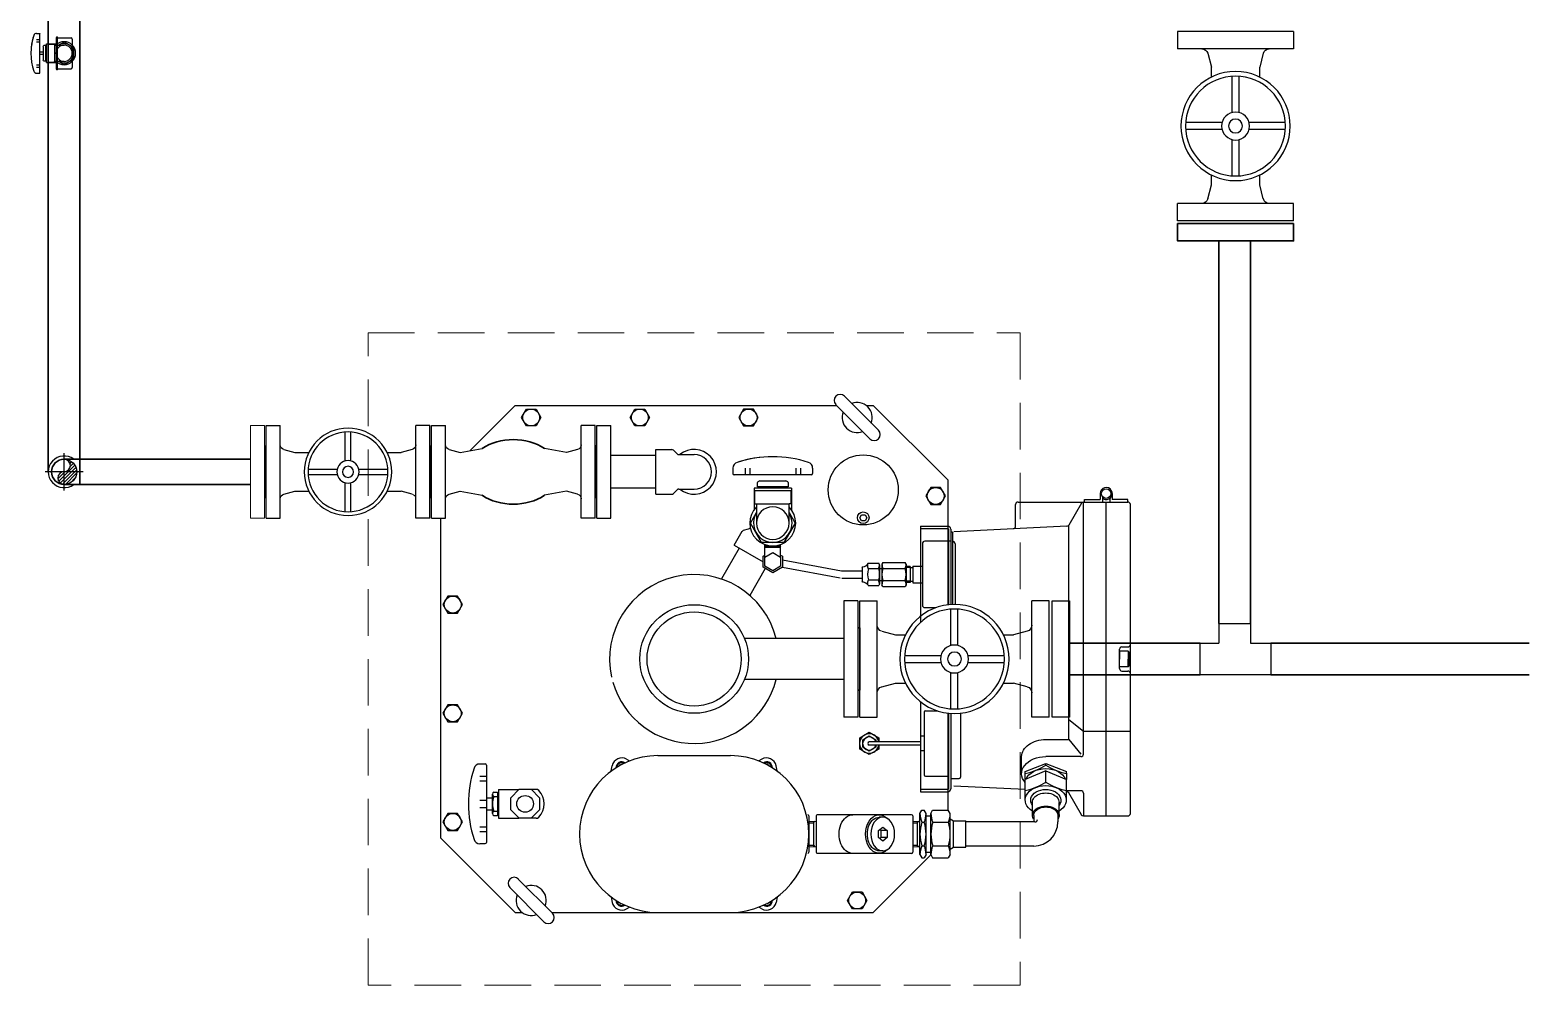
# Model space of a CAD drawing. Extents: x 56812 to 137383, y 2944 to 27175.
# Drawn here: x 67793 to 69402, y 22075 to 23100 of the extents above; entities that cross this region are included whole.
import ezdxf

# ---------------------------------------------------------------- set-up
doc = ezdxf.new("R2010")
doc.units = 0
doc.header["$MEASUREMENT"] = 0
doc.linetypes.add('DASHEDX2', pattern=[1.5, 1, -0.5])
doc.layers.get('0').update_dxf_attribs({"lineweight": 5})
doc.layers.add('EQUIPMENT', color=6, linetype='Continuous')
doc.layers.add('VAN', color=7, linetype='Continuous')
for name, color, linetype, lineweight in [('LIQUID', 5, 'Continuous', 30), ('SUPPORT', 251, 'Continuous', 5), ('VAPORRIZER', 2, 'Continuous', 30)]:
    doc.layers.add(name, color=color, linetype=linetype, lineweight=lineweight)

# ---------------------------------------------------------------- blocks, each defined once
blk = doc.blocks.new('GLOBE 25A')
at = {"layer": 'VAN'}
for p, q in [((404477.1, 338625.8), (404495.8, 338625.8)), ((404477.1, 338501.2), (404477.1, 338625.8)), ((404495.8, 338501.2), (404495.8, 338625.8)), ((404680.4, 338625.8), (404661.7, 338625.8)), ((404661.7, 338501.2), (404661.7, 338625.8)), ((404680.4, 338501.2), (404680.4, 338625.8)), ((404575, 338578), (404575, 338617)), ((404582.5, 338578), (404582.5, 338617)), ((404500.6, 338593.4), (404515.5, 338589.4)), ((404656.8, 338593.4), (404642, 338589.4)), ((404526.2, 338589.4), (404515.5, 338589.4)), ((404642, 338589.4), (404631.3, 338589.4)), ((404564.3, 338567.3), (404525.3, 338567.3)), ((404632.2, 338567.3), (404593.2, 338567.3)), ((404564.3, 338559.8), (404525.3, 338559.8)), ((404575, 338510.1), (404575, 338549.1)), ((404582.5, 338510.1), (404582.5, 338549.1)), ((404632.2, 338559.8), (404593.2, 338559.8)), ((404500.6, 338533.7), (404515.5, 338537.6)), ((404526.2, 338537.6), (404515.5, 338537.6)), ((404642, 338537.6), (404631.3, 338537.6)), ((404656.8, 338533.7), (404642, 338537.6)), ((404477.1, 338501.2), (404495.8, 338501.2)), ((404680.4, 338501.2), (404661.7, 338501.2))]:
    blk.add_line(p, q, dxfattribs=at)
for radius in [58.6, 53.6, 15, 7.48]:
    blk.add_circle((404578.7, 338563.5), radius, dxfattribs=at)
for centre, start, end in [((404502.3, 338599.7), 180, 255.0686), ((404655.2, 338599.7), 284.9314, 0), ((404502.3, 338527.3), 104.9314, 180), ((404655.2, 338527.3), 0, 75.0686)]:
    blk.add_arc(centre, 6.56, start, end, dxfattribs=at)
blk = doc.blocks.new('GLOBE 20A')
for p, q in [((404199.6, 338613.4), (404214.5, 338613.4)), ((404199.6, 338513.7), (404199.6, 338613.4)), ((404214.5, 338513.7), (404214.5, 338613.4)), ((404375, 338613.4), (404360.1, 338613.4)), ((404360.1, 338513.7), (404360.1, 338613.4)), ((404375, 338513.7), (404375, 338613.4)), ((404284.3, 338575.1), (404284.3, 338606.3)), ((404290.3, 338575.1), (404290.3, 338606.3)), ((404218.4, 338587.4), (404230.3, 338584.3)), ((404245.3, 338584.3), (404230.3, 338584.3)), ((404344.3, 338584.3), (404329.3, 338584.3)), ((404356.2, 338587.4), (404344.3, 338584.3)), ((404275.7, 338566.5), (404244.6, 338566.5)), ((404330.1, 338566.5), (404298.9, 338566.5)), ((404275.7, 338560.5), (404244.6, 338560.5)), ((404284.3, 338520.8), (404284.3, 338552)), ((404290.3, 338520.8), (404290.3, 338552)), ((404330.1, 338560.5), (404298.9, 338560.5)), ((404218.4, 338539.7), (404230.3, 338542.8)), ((404245.3, 338542.8), (404230.3, 338542.8)), ((404344.3, 338542.8), (404329.3, 338542.8)), ((404356.2, 338539.7), (404344.3, 338542.8)), ((404199.6, 338513.7), (404214.5, 338513.7)), ((404375, 338513.7), (404360.1, 338513.7))]:
    blk.add_line(p, q)
for radius in [46.9, 42.9, 12, 5.98]:
    blk.add_circle((404287.3, 338563.5), radius)
for centre, start, end in [((404219.8, 338592.5), 180, 255.0686), ((404354.8, 338592.5), 284.9314, 0), ((404354.8, 338534.6), 0, 75.0686)]:
    blk.add_arc(centre, 5.25, start, end)
blk = doc.blocks.new('STRAINER 20A')
for p, q in [((404022.1, 338613.4), (404037.1, 338613.4)), ((404022.1, 338513.7), (404022.1, 338613.4)), ((404037.1, 338513.7), (404037.1, 338613.4)), ((404197.6, 338613.4), (404182.6, 338613.4)), ((404182.6, 338513.7), (404182.6, 338613.4)), ((404197.6, 338513.7), (404197.6, 338613.4)), ((404041, 338587.4), (404052.8, 338584.3)), ((404052.8, 338584.3), (404076.4, 338588.7)), ((404166.9, 338584.3), (404143.4, 338588.7)), ((404178.7, 338587.4), (404166.9, 338584.3)), ((404041, 338539.7), (404052.8, 338542.8)), ((404052.8, 338542.8), (404076.4, 338538.4)), ((404166.9, 338542.8), (404143.4, 338538.4)), ((404178.7, 338539.7), (404166.9, 338542.8)), ((404022.1, 338513.7), (404037.1, 338513.7)), ((404197.6, 338513.7), (404182.6, 338513.7))]:
    blk.add_line(p, q)
for centre, start, end in [((404042.3, 338592.5), 180, 255.0686), ((404177.4, 338592.5), 284.9314, 0), ((404042.3, 338534.6), 104.9314, 180), ((404177.4, 338534.6), 0, 75.0686)]:
    blk.add_arc(centre, 5.25, start, end)
at = {"layer": 'LIQUID', "color": 0}
for start_param, end_param in [(7.093909, 8.614054), (3.952317, 5.472461)]:
    blk.add_ellipse((404109.9, 338563.5), major_axis=(48.6, 0), ratio=0.713608, start_param=start_param, end_param=end_param, dxfattribs=at)
blk = doc.blocks.new('TEE 25A')
at = {"layer": 'VAN'}
for p, q in [((415734.3, 286495.3), (415700.3, 286495.3)), ((415700.3, 286495.3), (415700.3, 286475.3)), ((415734.3, 286419.3), (415734.3, 286495.3)), ((415679.3, 286475.3), (415679.3, 286441.3)), ((415679.3, 286475.3), (415700.3, 286475.3)), ((415679.3, 286441.3), (415700.3, 286441.3)), ((415700.3, 286441.3), (415700.3, 286419.3)), ((415700.3, 286419.3), (415734.3, 286419.3))]:
    blk.add_line(p, q, dxfattribs=at)
blk = doc.blocks.new('STOP TOP VIEW')
at = {"layer": 'EQUIPMENT'}
for p, q in [((431181.5, 327748.4), (431181.5, 327741.3)), ((431181.5, 327741.3), (431182.8, 327741.3)), ((431182.8, 327741.3), (431248.9, 327741.3)), ((431194.4, 327748.4), (431194.4, 327741.3)), ((431199.6, 327748.4), (431199.6, 327741.3)), ((431207.8, 327733), (431207.8, 327728.3)), ((431238.3, 327734.7), (431210.2, 327734.7)), ((431221.8, 327734.7), (431221.8, 327741.3)), ((431226.8, 327734.7), (431226.8, 327741.3)), ((431238.3, 327741.3), (431265.7, 327741.3)), ((431240.7, 327728.3), (431240.7, 327733)), ((431248.9, 327748.4), (431248.9, 327741.3)), ((431254.1, 327748.4), (431254.1, 327741.3)), ((431267, 327741.3), (431265.7, 327741.3)), ((431267, 327748.4), (431267, 327741.3)), ((431204.2, 327727), (431204.2, 327703.7)), ((431204.2, 327727), (431238.3, 327727)), ((431243.7, 327724.4), (431204.8, 327724.4)), ((431204.8, 327724.4), (431204.8, 327710.2)), ((431204.8, 327710.2), (431206.8, 327710.2)), ((431206.8, 327689.4), (431206.8, 327710.2)), ((431241.7, 327710.2), (431206.8, 327710.2)), ((431207.8, 327728.3), (431240.7, 327728.3)), ((431238.3, 327728.3), (431240.7, 327728.3)), ((431238.3, 327727), (431244.3, 327727)), ((431243.7, 327710.2), (431241.7, 327710.2)), ((431241.7, 327710.2), (431241.7, 327689.4)), ((431243.7, 327724.4), (431243.7, 327710.2)), ((431244.3, 327727), (431244.3, 327703.7))]:
    blk.add_line(p, q, dxfattribs=at)
blk.add_lwpolyline([(431206.8, 327700.6), (431200.3, 327689.4), (431212.3, 327668.7), (431236.2, 327668.7), (431248.2, 327689.4), (431241.7, 327700.6)], dxfattribs=at)
for centre, radius, start, end in [((431188, 327748.4), 6.48, 108.2189, 180), ((431224.3, 327638.2), 122.5, 71.7811, 108.2189), ((431210.8, 327731.3), 3.5, 100.6799, 150.5765), ((431224.3, 327638.2), 122.5, 71.7811, 83.4111), ((431237.7, 327731.3), 3.5, 29.4235, 79.3201), ((431260.5, 327748.4), 6.48, 0, 71.7811), ((431224.3, 327689.4), 24.6, 135.2778, 44.7222), ((431224.3, 327689.4), 17.5, 0, 180), ((431224.3, 327689.4), 20.7, 147.5383, 32.4617), ((431224.3, 327689.4), 17.5, 180, 0)]:
    blk.add_arc(centre, radius, start, end, dxfattribs=at)

msp = doc.modelspace()

# ---------------------------------------------------------------- hatches: boundary and pattern name
at = {"layer": 'VAN'}
h = msp.add_hatch(dxfattribs=at)
h.set_pattern_fill('ANSI31', color=0, scale=20, style=0)
h.set_pattern_definition([(45, (-399417.938, -293142.7734), (-1.767766953, 1.767766953), [])])
h.paths.add_polyline_path([(67830, 22639.5, -0.414214), (67843.5, 22626), (67830, 22626, 1)])
h.paths.add_polyline_path([(67830, 22612.5), (67830, 22626), (67843.5, 22626, -0.414214)])
h.paths.add_polyline_path([(67830, 22612.5, -1), (67830, 22626)])

# ---------------------------------------------------------------- linework, layer by layer
for p, q in [((68045, 22675.9), (68030, 22675.9)), ((68030, 22576.2), (68030, 22675.9)), ((68045, 22576.2), (68045, 22675.9)), ((68046, 22653.9), (68045, 22653.9)), ((68046, 22653.9), (68047, 22653.9)), ((68046, 22598.1), (68046, 22653.9)), ((68046, 22598.1), (68046, 22653.9)), ((68223.4, 22653.9), (68222.4, 22653.9)), ((68223.4, 22653.9), (68224.4, 22653.9)), ((68223.4, 22598.1), (68223.4, 22653.9)), ((68223.4, 22598.1), (68223.4, 22653.9)), ((68046, 22598.1), (68045, 22598.1)), ((68046, 22598.1), (68047, 22598.1)), ((68223.4, 22598.1), (68222.4, 22598.1)), ((68223.4, 22598.1), (68224.4, 22598.1)), ((68045, 22576.2), (68030, 22576.2))]:
    msp.add_line(p, q)
msp.add_arc((68202.2, 22597.1), 5.25, 0, 75.0686)
at = {"layer": 'EQUIPMENT'}
for p, q in [((67821.3, 23091.8), (67821.3, 23058.8)), ((67822.6, 23093.1), (67822.6, 23057.5)), ((67822.6, 23091.9), (67837.5, 23091.9)), ((67838.8, 23090.6), (67838.8, 23060)), ((67822.6, 23058.7), (67837.5, 23058.7)), ((68667.5, 22707.2), (68704.1, 22670.6)), ((68265.5, 22648.7), (68314.1, 22697.3)), ((68314.1, 22697.3), (68604.6, 22697.3)), ((68604.6, 22697.3), (68659.1, 22697.3)), ((68658.3, 22698.1), (68694.9, 22661.4)), ((68690.9, 22697.3), (68698.4, 22697.3)), ((68778.4, 22617.3), (68698.4, 22697.3)), ((68401.9, 22675.9), (68416.8, 22675.9)), ((68401.9, 22653.9), (68401.9, 22675.9)), ((68416.8, 22576.2), (68416.8, 22675.9)), ((68400.9, 22598.1), (68400.9, 22653.9)), ((68401.9, 22598.1), (68401.9, 22653.9)), ((68465, 22643.6), (68416.8, 22643.6)), ((68465, 22602), (68465, 22650)), ((68465, 22650), (68482.1, 22650)), ((68483.9, 22649.2), (68487.9, 22645.3)), ((68489.7, 22644.6), (68506.2, 22644.6)), ((68547.8, 22630), (68547.8, 22624.1)), ((68576.5, 22622.8), (68549.1, 22622.8)), ((68560.8, 22630), (68560.8, 22622.8)), ((68565.9, 22630), (68565.9, 22622.8)), ((68632, 22622.8), (68565.9, 22622.8)), ((68615.2, 22630), (68615.2, 22622.8)), ((68620.4, 22630), (68620.4, 22622.8)), ((68633.3, 22630), (68633.3, 22624.1)), ((68465, 22608.4), (68416.8, 22608.4)), ((68483.9, 22602.8), (68487.9, 22606.7)), ((68489.7, 22607.5), (68506.2, 22607.5)), ((68576.5, 22608.6), (68570.5, 22608.6)), ((68570.5, 22608.6), (68570.5, 22585.2)), ((68571.1, 22606), (68610, 22606)), ((68571.1, 22606), (68571.1, 22591.7)), ((68574.1, 22609.9), (68574.1, 22614.6)), ((68576.5, 22609.9), (68574.1, 22609.9)), ((68607, 22609.9), (68574.1, 22609.9)), ((68576.5, 22616.3), (68604.6, 22616.3)), ((68610.7, 22608.6), (68576.5, 22608.6)), ((68607, 22614.6), (68607, 22609.9)), ((68610, 22606), (68610, 22591.7)), ((68610.7, 22608.6), (68610.7, 22585.2)), ((68778.4, 22617.3), (68778.4, 22483.3)), ((68401.9, 22576.2), (68401.9, 22598.1)), ((68465, 22602), (68482.3, 22602)), ((68571.1, 22591.7), (68573.1, 22591.7)), ((68573.1, 22591.7), (68573.1, 22571)), ((68573.1, 22591.7), (68608.1, 22591.7)), ((68610, 22591.7), (68608.1, 22591.7)), ((68608.1, 22571), (68608.1, 22591.7)), ((68851.2, 22567.6), (68851.2, 22591)), ((68853.8, 22593.6), (68971.8, 22593.6)), ((68921.8, 22592.3), (68908.3, 22568.9)), ((68924, 22322.9), (68924, 22593.6)), ((68925.1, 22593.6), (68925.1, 22596.2)), ((68925.1, 22596.2), (68942, 22596.2)), ((68942, 22602.7), (68942, 22596.2)), ((68944.5, 22599.3), (68944.5, 22593.6)), ((68946, 22598.1), (68945.4, 22597)), ((68948.4, 22256.7), (68948.4, 22593.6)), ((68952.3, 22597.5), (68952.3, 22593.6)), ((68954.9, 22602.7), (68954.9, 22596.2)), ((68971.8, 22596.2), (68954.9, 22596.2)), ((68971.8, 22593.6), (68971.8, 22596.2)), ((68974.4, 22259.3), (68974.4, 22591)), ((68234.1, 22576.2), (68234.1, 22360.5)), ((68401.9, 22576.2), (68416.8, 22576.2)), ((68549.2, 22547.3), (68557.8, 22562.2)), ((68559.3, 22563.3), (68564.7, 22564.7)), ((68749.2, 22567.7), (68778.4, 22567.7)), ((68749.2, 22567.7), (68749.2, 22464.5)), ((68749.2, 22565.1), (68778.4, 22565.1)), ((68779.1, 22564.5), (68779.1, 22483.3)), ((68781.6, 22564.5), (68781.6, 22483.6)), ((68783.6, 22561.2), (68781.6, 22561.2)), ((68783.6, 22561.2), (68783.6, 22483.7)), ((68906.1, 22567.6), (68784.9, 22561.6)), ((68908.3, 22338.7), (68908.3, 22568.9)), ((68554.6, 22544.2), (68535.5, 22511)), ((68549.2, 22547.3), (68580.2, 22529.4)), ((68582.1, 22534.4), (68582.1, 22547.9)), ((68583.2, 22546.2), (68582.1, 22545.2)), ((68582.1, 22545.1), (68599, 22545.1)), ((68599, 22545.1), (68582.1, 22545.1)), ((68583.2, 22547.5), (68583.2, 22546.2)), ((68583.2, 22546.2), (68598, 22546.2)), ((68597.9, 22547.5), (68598, 22546.2)), ((68598, 22546.2), (68599, 22545.2)), ((68599, 22534.4), (68599, 22547.9)), ((68751.2, 22548.9), (68751.2, 22482.8)), ((68781.6, 22551.5), (68753.8, 22551.5)), ((68786.2, 22548.9), (68786.2, 22483.7)), ((68600.9, 22531.6), (68664.3, 22519.9)), ((68693.1, 22527.8), (68704.3, 22527.8)), ((68705.2, 22526.2), (68704.3, 22527.8)), ((68705.2, 22526.2), (68705.2, 22505.5)), ((68708.8, 22528.6), (68707.8, 22526.9)), ((68707.8, 22526.9), (68707.8, 22504.8)), ((68708.8, 22528.6), (68732.7, 22528.6)), ((68733.7, 22526.9), (68732.7, 22528.6)), ((68733.7, 22526.9), (68733.7, 22504.8)), ((68740.8, 22524.9), (68740.8, 22506.8)), ((68740.8, 22524.9), (68751.2, 22524.9)), ((68582.6, 22522.2), (68566, 22493.4)), ((68600.9, 22523.7), (68662.9, 22512.2)), ((68664.6, 22519.7), (68686.4, 22519.7)), ((68664.7, 22512), (68686.4, 22512)), ((68686.4, 22523.3), (68686.4, 22508.4)), ((68704.3, 22521.8), (68693.1, 22521.8)), ((68704.3, 22509.9), (68693.1, 22509.9)), ((68705.2, 22522.3), (68707.8, 22522.3)), ((68705.2, 22509.4), (68707.8, 22509.4)), ((68708.8, 22522.2), (68732.7, 22522.2)), ((68708.8, 22509.5), (68732.7, 22509.5)), ((68738.2, 22524.4), (68733.7, 22524.4)), ((68738.2, 22523.2), (68733.7, 22523.2)), ((68738.2, 22524.4), (68738.2, 22507.3)), ((68738.2, 22523.2), (68740.8, 22523.2)), ((68693.1, 22503.9), (68704.3, 22503.9)), ((68705.2, 22505.5), (68704.3, 22503.9)), ((68708.8, 22503.1), (68707.8, 22504.8)), ((68708.8, 22503.1), (68732.7, 22503.1)), ((68733.7, 22504.8), (68732.7, 22503.1)), ((68738.2, 22508.5), (68733.7, 22508.5)), ((68738.2, 22507.3), (68733.7, 22507.3)), ((68738.2, 22508.5), (68740.8, 22508.5)), ((68740.8, 22506.8), (68751.2, 22506.8)), ((68681.9, 22487.6), (68666.9, 22487.6)), ((68666.9, 22487.6), (68666.9, 22362.6)), ((68681.9, 22487.6), (68681.9, 22362.6)), ((68765.7, 22480.2), (68753.8, 22480.2)), ((68666.9, 22447.2), (68560.2, 22447.2)), ((68682.9, 22458.7), (68681.9, 22458.7)), ((68682.9, 22458.7), (68683.9, 22458.7)), ((68683.9, 22458.7), (68683.9, 22391.6)), ((68962.7, 22414.8), (68962.7, 22435.5)), ((68972, 22433.6), (68962.7, 22433.6)), ((68962.7, 22433.6), (68962.7, 22425.1)), ((68965.3, 22438.1), (68971.8, 22438.1)), ((68973.1, 22432.5), (68972, 22433.6)), ((68972, 22433.6), (68972, 22425.1)), ((68973.1, 22425.1), (68973.1, 22432.5)), ((68962.7, 22416.7), (68962.7, 22425.1)), ((68972, 22416.7), (68962.7, 22416.7)), ((68965.3, 22412.2), (68971.8, 22412.2)), ((68972, 22416.7), (68972, 22425.1)), ((68973.1, 22417.8), (68972, 22416.7)), ((68973.1, 22425.1), (68973.1, 22417.8)), ((68666.9, 22403.1), (68560.2, 22403.1)), ((68682.9, 22391.6), (68681.9, 22391.6)), ((68682.9, 22391.6), (68683.9, 22391.6)), ((68749.2, 22379.2), (68749.2, 22282.6)), ((68753.1, 22368.1), (68753.1, 22300.7)), ((68754.4, 22369.4), (68767.6, 22369.4)), ((68778.4, 22367), (68778.4, 22262.7)), ((68779.1, 22366.9), (68779.1, 22285.8)), ((68781.6, 22366.7), (68781.6, 22285.8)), ((68792, 22366.9), (68792, 22298.1)), ((68234.1, 22360.5), (68234.1, 22233)), ((68681.9, 22362.6), (68666.9, 22362.6)), ((68924, 22347.4), (68908.3, 22359.8)), ((68749.2, 22336.1), (68694.2, 22336.1)), ((68749.2, 22332.7), (68694.2, 22332.7)), ((68753.1, 22342.2), (68749.2, 22342.2)), ((68883.6, 22338.7), (68908.3, 22338.7)), ((68908.3, 22338.7), (68921.4, 22322.9)), ((68974.4, 22347.4), (68924, 22347.4)), ((68433.7, 22317.5), (68436.8, 22315.7)), ((68467.4, 22321.5), (68545.1, 22321.5)), ((68578.8, 22317.5), (68575.7, 22315.7)), ((68753.1, 22326.6), (68749.2, 22326.6)), ((68857.7, 22302), (68857.7, 22320.4)), ((68921.4, 22320.4), (68883.6, 22320.4)), ((68276.2, 22312.4), (68282, 22312.4)), ((68276.2, 22299.4), (68283.3, 22299.4)), ((68283.3, 22311.1), (68283.3, 22228.2)), ((68417.2, 22304.9), (68418.3, 22310.5)), ((68595.3, 22304.9), (68594.2, 22310.5)), ((68754.4, 22299.4), (68779.1, 22299.4)), ((68861.6, 22304.2), (68883.6, 22313.1)), ((68883.6, 22304.9), (68861.6, 22295.9)), ((68861.6, 22295.9), (68861.6, 22304.2)), ((68883.6, 22313.1), (68905.7, 22304.2)), ((68883.6, 22311.3), (68883.6, 22313.1)), ((68883.6, 22293), (68883.6, 22304.9)), ((68883.6, 22304.9), (68905.7, 22295.9)), ((68905.7, 22302.4), (68905.7, 22304.2)), ((68905.7, 22302.4), (68905.7, 22295.9)), ((68276.2, 22294.3), (68283.3, 22294.3)), ((68296.3, 22285.1), (68296.3, 22254.2)), ((68296.3, 22285.1), (68318.2, 22285.1)), ((68309.3, 22276.1), (68318.4, 22285.2)), ((68318.4, 22285.2), (68336.7, 22285.2)), ((68331.3, 22285.2), (68340.4, 22276.1)), ((68749.2, 22285.2), (68778.4, 22285.2)), ((68781.6, 22296.8), (68790.7, 22296.8)), ((68861.6, 22284.9), (68784.9, 22288.7)), ((68861.6, 22273.6), (68861.6, 22295.9)), ((68883.6, 22293), (68883.6, 22291.9)), ((68905.7, 22273.6), (68905.7, 22295.9)), ((68921.4, 22283.7), (68905.7, 22283.7)), ((68276.2, 22273.5), (68283.3, 22273.5)), ((68283.3, 22276.1), (68289.8, 22276.1)), ((68289.8, 22259.4), (68289.8, 22279.9)), ((68291.2, 22282.3), (68295, 22282.3)), ((68291.2, 22277.4), (68295, 22277.4)), ((68295, 22282.3), (68295, 22256.9)), ((68295, 22279.7), (68296.3, 22279.7)), ((68309.3, 22263.2), (68309.3, 22276.1)), ((68340.4, 22276.1), (68340.4, 22263.2)), ((68749.2, 22282.6), (68778.4, 22282.6)), ((68869.4, 22257.1), (68869.4, 22271.2)), ((68897.9, 22257.1), (68897.9, 22271.2)), ((68906.1, 22282.6), (68905.7, 22282.7)), ((68921.8, 22258), (68908.3, 22281.4)), ((68924, 22281.1), (68924, 22256.7)), ((68276.2, 22265.7), (68283.3, 22265.7)), ((68283.3, 22263.1), (68289.8, 22263.1)), ((68291.2, 22261.9), (68295, 22261.9)), ((68295, 22256.9), (68291.2, 22256.9)), ((68296.3, 22259.5), (68295, 22259.5)), ((68296.3, 22254.2), (68318, 22254.2)), ((68318.4, 22254.1), (68309.3, 22263.2)), ((68336.7, 22254.1), (68318.4, 22254.1)), ((68340.4, 22263.2), (68331.3, 22254.1)), ((68629.4, 22256.7), (68629.4, 22217.8)), ((68637.1, 22256.7), (68637.1, 22217.8)), ((68739.5, 22258), (68638.4, 22258)), ((68708.6, 22255.4), (68704.9, 22255.4)), ((68740.8, 22256.7), (68740.8, 22217.8)), ((68748.6, 22259.3), (68750.6, 22262.7)), ((68748.6, 22215.2), (68748.6, 22259.3)), ((68750.6, 22262.7), (68753.1, 22262.7)), ((68750.6, 22262.7), (68753.1, 22262.7)), ((68755.1, 22259.3), (68753.1, 22262.7)), ((68755.1, 22215.2), (68755.1, 22259.3)), ((68755.1, 22256.7), (68760.3, 22256.7)), ((68760.3, 22259.3), (68762.2, 22262.7)), ((68760.3, 22215.2), (68760.3, 22259.3)), ((68762.2, 22262.7), (68779, 22262.7)), ((68762.2, 22262.7), (68779, 22262.7)), ((68781, 22259.3), (68779, 22262.7)), ((68781, 22215.2), (68781, 22259.3)), ((68781, 22253.4), (68784.4, 22251.5)), ((68784.4, 22223), (68784.4, 22251.5)), ((68784.4, 22251.5), (68797.8, 22251.5)), ((68797.8, 22223), (68797.8, 22251.5)), ((68870.7, 22257.1), (68870.7, 22250.2)), ((68896.6, 22257.1), (68896.6, 22250.2)), ((68924, 22256.7), (68971.8, 22256.7)), ((68276.2, 22245), (68283.3, 22245)), ((68276.2, 22239.8), (68283.3, 22239.8)), ((68629.4, 22250.7), (68637.1, 22251)), ((68629.4, 22249.2), (68634.2, 22249.4)), ((68634.2, 22250.9), (68634.2, 22223.5)), ((68634.2, 22249.4), (68635.7, 22250.9)), ((68637.1, 22251), (68637.1, 22223.5)), ((68713.2, 22241), (68706.7, 22241)), ((68740.8, 22250.7), (68748.6, 22251)), ((68740.8, 22249.2), (68745.6, 22249.4)), ((68745.6, 22250.9), (68745.6, 22223.5)), ((68745.6, 22249.4), (68747.2, 22250.9)), ((68750.6, 22249.9), (68753.1, 22249.9)), ((68762.2, 22249.9), (68779, 22249.9)), ((68872, 22250.2), (68797.8, 22250.2)), ((68234.1, 22233), (68314.1, 22153)), ((68276.2, 22226.9), (68282, 22226.9)), ((68629.4, 22225.2), (68634.2, 22225.1)), ((68629.4, 22223.7), (68637.1, 22223.5)), ((68634.2, 22225.1), (68635.7, 22223.5)), ((68708.6, 22219.1), (68704.9, 22219.1)), ((68713.2, 22233.5), (68706.7, 22233.5)), ((68740.8, 22225.2), (68745.6, 22225.1)), ((68740.8, 22223.7), (68748.6, 22223.5)), ((68745.6, 22225.1), (68747.2, 22223.5)), ((68750.6, 22224.5), (68753.1, 22224.5)), ((68762.2, 22224.5), (68779, 22224.5)), ((68781, 22221), (68784.4, 22223)), ((68784.4, 22223), (68797.8, 22223)), ((68870.7, 22224.3), (68797.8, 22224.3)), ((68739.5, 22216.5), (68638.4, 22216.5)), ((68760.4, 22215), (68698.4, 22153)), ((68748.6, 22215.2), (68750.6, 22211.8)), ((68750.6, 22211.8), (68753.1, 22211.8)), ((68755.1, 22215.2), (68753.1, 22211.8)), ((68755.1, 22217.8), (68760.3, 22217.8)), ((68760.3, 22215.2), (68762.2, 22211.8)), ((68762.2, 22211.8), (68779, 22211.8)), ((68781, 22215.2), (68779, 22211.8)), ((68317.5, 22188.9), (68354.2, 22152.2)), ((68308.4, 22179.7), (68345, 22143)), ((68417.2, 22169.6), (68418.3, 22163.9)), ((68433.7, 22157), (68436.8, 22158.7)), ((68578.8, 22157), (68575.7, 22158.7)), ((68595.3, 22169.6), (68594.2, 22163.9)), ((68314.1, 22153), (68321.6, 22153)), ((68353.4, 22153), (68698.4, 22153))]:
    msp.add_line(p, q, dxfattribs=at)
for points in [[(68326.1, 22675.3), (68320.8, 22684.3), (68326.1, 22693.4), (68336.5, 22693.4), (68341.8, 22684.3), (68336.5, 22675.3)], [(68442.7, 22675.3), (68437.5, 22684.3), (68442.7, 22693.4), (68453.2, 22693.4), (68458.4, 22684.3), (68453.2, 22675.3)], [(68569.8, 22675.3), (68575, 22684.3), (68569.8, 22693.4), (68559.3, 22693.4), (68554.1, 22684.3), (68559.3, 22675.3)], [(68770.7, 22591), (68775.9, 22600.1), (68770.7, 22609.2), (68760.2, 22609.2), (68755, 22600.1), (68760.2, 22591)], [(68684, 22576.8), (68685.8, 22580), (68689.6, 22580), (68691.4, 22576.8), (68689.6, 22573.5), (68685.8, 22573.5)], [(68582.1, 22534.4), (68590.6, 22539.3), (68599, 22534.4), (68599, 22524.7), (68590.6, 22519.8), (68582.1, 22524.7)], [(68241.8, 22492.5), (68236.6, 22483.5), (68241.8, 22474.4), (68252.3, 22474.4), (68257.5, 22483.5), (68252.3, 22492.5)], [(68241.8, 22375.9), (68236.6, 22366.8), (68241.8, 22357.8), (68252.3, 22357.8), (68257.5, 22366.8), (68252.3, 22375.9)], [(68241.8, 22259.3), (68236.6, 22250.2), (68241.8, 22241.1), (68252.3, 22241.1), (68257.5, 22250.2), (68252.3, 22259.3)], [(68713.2, 22233.5), (68708.6, 22229.7), (68704, 22233.5), (68704, 22241), (68708.6, 22244.7), (68713.2, 22241)], [(68686.4, 22175), (68691.7, 22165.9), (68686.4, 22156.9), (68676, 22156.9), (68670.7, 22165.9), (68676, 22175)]]:
    msp.add_lwpolyline(points, close=True, dxfattribs=at)
for points in [[(68608.1, 22582.2), (68614.5, 22571), (68602.5, 22550.3), (68578.6, 22550.3), (68566.6, 22571), (68573.1, 22582.2)], [(68599, 22536.6), (68600.9, 22535.5), (68600.9, 22523.5), (68590.6, 22517.6), (68580.2, 22523.5), (68580.2, 22535.5), (68582.1, 22536.6)], [(68704.6, 22332.7), (68704.6, 22328.4), (68694.2, 22322.5), (68683.9, 22328.4), (68683.9, 22340.4), (68694.2, 22346.4), (68704.6, 22340.4), (68704.6, 22336.1)], [(68701.3, 22332.7), (68701.3, 22330.3), (68694.2, 22326.2), (68687.1, 22330.3), (68687.1, 22338.5), (68694.2, 22342.7), (68701.3, 22338.5), (68701.3, 22336.1)], [(68426, 22310.6), (68427.5, 22312.1), (68428.4, 22311.9)], [(68586.4, 22310.6), (68585, 22312.1), (68584.1, 22311.9)], [(68705.4, 22242.1), (68706.7, 22241), (68706.7, 22233.5), (68705.4, 22232.4)], [(68426, 22163.8), (68427.5, 22162.3), (68428.4, 22162.6)], [(68586.4, 22163.8), (68585, 22162.3), (68584.1, 22162.6)]]:
    msp.add_lwpolyline(points, dxfattribs=at)
at = {"layer": 'EQUIPMENT', "color": 0}
msp.add_lwpolyline([(68909, 22362.8), (68890.3, 22362.8), (68890.3, 22487.4), (68909, 22487.4)], close=True, dxfattribs=at)
at = {"layer": 'EQUIPMENT'}
for centre, radius in [((68331.3, 22684.3), 9.07), ((68447.9, 22684.3), 9.07), ((68564.6, 22684.3), 9.07), ((68687.7, 22606.6), 37.6), ((68765.4, 22600.1), 9.07), ((68948.4, 22602.7), 5.18), ((68687.7, 22576.8), 6.22), ((68247.1, 22483.5), 9.07), ((68506.2, 22425.1), 58.3), ((68506.2, 22425.1), 50.5), ((68247.1, 22366.8), 9.07), ((68324.8, 22269.6), 8.94), ((68247.1, 22250.2), 9.07), ((68681.2, 22165.9), 9.07)]:
    msp.add_circle(centre, radius, dxfattribs=at)
for centre, radius, start, end in [((67822.6, 23091.8), 1.3, 90, 180), ((67837.5, 23090.6), 1.3, 0, 90), ((67822.6, 23058.8), 1.3, 180, 270), ((67837.5, 23060), 1.3, 270, 0), ((68662.9, 22702.7), 6.48, 45, 225), ((68681.2, 22684.3), 16.2, 158.5782, 291.4218), ((68681.2, 22684.3), 16.2, 338.5782, 111.4218), ((68699.5, 22666), 6.48, 225, 45), ((68482.1, 22647.4), 2.59, 45, 90), ((68489.7, 22647.1), 2.59, 225, 270), ((68506.2, 22626), 24, 230.6216, 129.3784), ((68506.2, 22626), 18.5, 270, 90), ((68590.6, 22519.7), 122.5, 71.7811, 108.2189), ((68590.6, 22519.7), 122.5, 96.5889, 108.2189), ((68554.3, 22630), 6.48, 108.2189, 180), ((68549.1, 22624.1), 1.3, 180, 270), ((68626.9, 22630), 6.48, 0, 71.7811), ((68632, 22624.1), 1.3, 270, 0), ((68489.7, 22604.9), 2.59, 90, 135), ((68577.2, 22612.9), 3.5, 100.6799, 150.5765), ((68604, 22612.9), 3.5, 29.4235, 79.3201), ((68948.4, 22602.7), 6.48, 241.6363, 180), ((68482.1, 22604.6), 2.59, 270, 315), ((68853.8, 22591), 2.59, 90, 180), ((68924, 22591), 2.59, 90, 150), ((68971.8, 22591), 2.59, 0, 90), ((68590.6, 22571), 24.6, 135.2778, 44.7222), ((68590.6, 22571), 20.7, 147.5383, 32.4617), ((68590.6, 22571), 17.5, 0, 180), ((68560, 22560.8), 2.59, 105, 150), ((68564, 22567.2), 2.59, 285, 330), ((68590.6, 22571), 17.5, 180, 0), ((68778.4, 22564.5), 3.24, 0, 90), ((68778.4, 22564.5), 0.648, 0, 90), ((68848.6, 22567.6), 2.59, 272.6488, 0), ((68906, 22570.2), 2.59, 272.3193, 330), ((68753.8, 22548.9), 2.59, 90, 180), ((68783.6, 22548.9), 2.59, 0, 90), ((68686.4, 22531.7), 7.78, 274.4117, 330.3529), ((68703.3, 22526.2), 11.1, 178.0911, 202.9511), ((68694.3, 22526.2), 10.8, 336.1351, 0), ((68719.3, 22526.9), 11.5, 180, 203.8649), ((68722.2, 22526.9), 11.5, 336.1351, 0), ((68506.2, 22425.1), 90.7, 14.0552, 192.4722), ((68687, 22523.3), 0.648, 94.4117, 180), ((68713.1, 22515.9), 20.8, 163.3085, 196.6915), ((68703.3, 22505.5), 11.1, 157.0489, 181.9089), ((68685.4, 22515.9), 19.8, 342.412, 17.588), ((68694.3, 22505.5), 10.8, 0, 23.8649), ((68728.8, 22515.9), 21, 162.412, 197.588), ((68719.3, 22504.8), 11.5, 156.1351, 180), ((68712.6, 22515.9), 21, 342.412, 17.588), ((68722.2, 22504.8), 11.5, 0, 23.8649), ((68687, 22508.4), 0.648, 180, 265.5883), ((68686.4, 22500), 7.78, 29.6471, 85.5883), ((68753.8, 22482.8), 2.59, 180, 270), ((68965.3, 22435.5), 2.59, 90, 180), ((68971.8, 22440.7), 2.59, 270, 0), ((68965.3, 22414.8), 2.59, 180, 270), ((68971.8, 22409.6), 2.59, 0, 90), ((68506.2, 22425.1), 90.7, 195.8205, 345.9448), ((68754.4, 22368.1), 1.3, 90, 180), ((68694.2, 22334.4), 10.4, 9.3395, 350.6354), ((68694.2, 22334.4), 7.13, 13.6534, 346.3095), ((68694.2, 22334.4), 1.68, 90, 270), ((68467.4, 22237.2), 84.2, 90, 270), ((68428.5, 22308.5), 10.4, 60, 168.8198), ((68545.1, 22237.2), 84.2, 270, 90), ((68584, 22308.5), 10.4, 11.1802, 120), ((68921.4, 22322.9), 2.59, 270, 0), ((68386.4, 22269.6), 122.5, 161.7811, 198.2189), ((68276.2, 22305.9), 6.48, 90, 161.7811), ((68282, 22311.1), 1.3, 0, 90), ((68428.5, 22308.5), 6.22, 56.0296, 181.1913), ((68428.5, 22308.5), 5.25, 62.587, 174.634), ((68584, 22308.5), 6.22, 358.8087, 123.9704), ((68584, 22308.5), 5.25, 5.366, 117.413), ((68754.4, 22300.7), 1.3, 180, 270), ((68850.6, 22361), 59.7, 280.6517, 303.6499), ((68916.7, 22361), 59.7, 236.3501, 259.3483), ((68336.7, 22281.3), 3.89, 44.5283, 90), ((68324.8, 22269.6), 20.5, 315.4717, 44.5283), ((68778.4, 22285.8), 3.24, 270, 0), ((68778.4, 22285.8), 0.648, 270, 0), ((68790.7, 22298.1), 1.3, 270, 0), ((68850.6, 22342.7), 59.7, 280.6517, 303.6499), ((68916.7, 22342.7), 59.7, 236.3501, 259.3483), ((68921.4, 22281.1), 2.59, 0, 90), ((68292.8, 22279.9), 2.94, 123.1015, 236.8985), ((68313.1, 22269.6), 23.3, 160.5288, 199.4712), ((68906, 22280.1), 2.59, 30, 87.6807), ((68292.8, 22259.4), 2.94, 123.1015, 236.8985), ((68336.7, 22258), 3.89, 270, 315.4717), ((68628.1, 22256.7), 1.3, 0, 90), ((68638.4, 22256.7), 1.3, 90, 180), ((68739.5, 22256.7), 1.3, 0, 90), ((68771.6, 22259.3), 23, 180, 203.8649), ((68732.1, 22259.3), 23, 336.1351, 0), ((68783.3, 22259.3), 23, 180, 203.8649), ((68758, 22259.3), 23, 336.1351, 0), ((68872, 22252.8), 2.59, 270, 0), ((68924, 22259.3), 2.59, 210, 270), ((68971.8, 22259.3), 2.59, 270, 0), ((68790.7, 22237.2), 42.1, 162.412, 197.588), ((68713, 22237.2), 42.1, 342.412, 17.588), ((68802.4, 22237.2), 42.1, 162.412, 197.588), ((68738.9, 22237.2), 42.1, 342.412, 17.588), ((68870.7, 22250.2), 25.9, 270, 0), ((68276.2, 22233.3), 6.48, 198.2189, 270), ((68282, 22228.2), 1.3, 270, 0), ((68771.6, 22215.2), 23, 156.1351, 180), ((68732.1, 22215.2), 23, 0, 23.8649), ((68783.3, 22215.2), 23, 156.1351, 180), ((68758, 22215.2), 23, 0, 23.8649), ((68628.1, 22217.8), 1.3, 270, 0), ((68638.4, 22217.8), 1.3, 180, 270), ((68739.5, 22217.8), 1.3, 270, 0), ((68313, 22184.3), 6.48, 45, 225), ((68331.3, 22165.9), 16.2, 158.5782, 291.4218), ((68331.3, 22165.9), 16.2, 338.5782, 111.4218), ((68428.5, 22165.9), 10.4, 191.1802, 300), ((68428.5, 22165.9), 6.22, 178.8087, 303.9704), ((68428.5, 22165.9), 5.25, 185.366, 297.413), ((68584, 22165.9), 10.4, 240, 348.8198), ((68584, 22165.9), 6.22, 236.0296, 1.1913), ((68584, 22165.9), 5.25, 242.587, 354.634), ((68349.6, 22147.6), 6.48, 225, 45)]:
    msp.add_arc(centre, radius, start, end, dxfattribs=at)
at = {"layer": 'EQUIPMENT', "extrusion": (0, 0, -1)}
for centre, major_axis, ratio, start_param, end_param in [((68883.6, 22320.4), (-25.9, 0), 0.707107, 6.283185, 7.853982), ((68883.6, 22302), (-25.9, 0), 0.707107, 5.728374, 7.853982), ((68883.6, 22291.9), (-22, 0), 0.707107, 6.563737, 9.144227), ((68883.6, 22273.6), (-22, 0), 0.707107, 5.416109, 10.291854), ((68883.6, 22273.6), (-16.2, 0), 0.707107, 5.788251, 9.919712), ((68883.6, 22257.1), (-14.3, 0), 0.707107, 5.900512, 9.854478), ((68883.6, 22271.2), (-14.3, 0), 0.707107, 0, 3.141593), ((68676.5, 22237.2), (0, -20.7), 0.711631, 0, 3.141593), ((68704.9, 22237.2), (0, -20.7), 0.711631, 5.640761, 10.067202), ((68704.9, 22237.2), (0, -18.1), 0.7071, 0, 3.141593), ((68883.6, 22257.1), (-13, 0), 0.707107, 0, 3.141593)]:
    msp.add_ellipse(centre, major_axis=major_axis, ratio=ratio, start_param=start_param, end_param=end_param, dxfattribs=at)
msp.add_ellipse((68708.6, 22237.2), major_axis=(0, -18.1), ratio=0.7071, dxfattribs=at)
at = {"layer": 'EQUIPMENT'}
msp.add_point((68682.9, 22458.7), dxfattribs=at)
at = {"layer": 'LIQUID', "color": 5, "lineweight": 35}
for p, q in [((67813, 22626), (67813, 23934.1)), ((67847, 22612.5), (67847, 23934.1)), ((68030, 22639.5), (67830, 22639.5)), ((68030, 22612.5), (67830, 22612.5))]:
    msp.add_line(p, q, dxfattribs=at)
at = {"layer": 'LIQUID', "color": 0}
msp.add_lwpolyline([(69149.6, 22892.5), (69025, 22892.5), (69025, 22873.8), (69149.6, 22873.8)], close=True, dxfattribs=at)
at = {"layer": 'SUPPORT', "color": 252, "linetype": 'DASHEDX2', "lineweight": 5, "ltscale": 50}
msp.add_lwpolyline([(68856.2, 22075.1), (68156.2, 22075.1), (68156.2, 22775.1), (68856.2, 22775.1)], close=True, dxfattribs=at)
at = {"layer": 'VAN'}
for p, q in [((68399.9, 22598.1), (68399.9, 22653.9)), ((68400.9, 22653.9), (68399.9, 22653.9)), ((68400.9, 22653.9), (68401.9, 22653.9)), ((68400.9, 22598.1), (68400.9, 22653.9)), ((68400.9, 22598.1), (68399.9, 22598.1)), ((68400.9, 22598.1), (68401.9, 22598.1))]:
    msp.add_line(p, q, dxfattribs=at)
at = {"layer": 'VAN', "color": 0}
for p, q in [((67830, 22605.8), (67830, 22646.2)), ((67850.5, 22626), (67809.6, 22626))]:
    msp.add_line(p, q, dxfattribs=at)
msp.add_circle((67830, 22626), 13.5, dxfattribs=at)
for centre, radius, start, end in [((67830, 22626), 17, 52.572, 307.428), ((67830, 22626), 13.5, 90, 270), ((67830, 22632.8), 6.75, 270, 90), ((67830, 22619.3), 6.75, 90, 270)]:
    msp.add_arc(centre, radius, start, end, dxfattribs=at)
at = {"layer": 'VAPORRIZER', "color": 2, "lineweight": 35}
for p, q in [((69069.2, 22463.1), (69069.2, 22873.8)), ((69103.2, 22463.1), (69103.2, 22873.8)), ((69049.3, 22442.1), (68909, 22442.1)), ((69402.3, 22442.1), (69125.3, 22442.1)), ((69049.3, 22408.1), (68909, 22408.1)), ((69125.3, 22408.1), (69402.3, 22408.1))]:
    msp.add_line(p, q, dxfattribs=at)

# ---------------------------------------------------------------- block references
at = {"layer": 'VAN', "color": 0, "xscale": 0.5, "yscale": 0.5, "zscale": 0.5, "rotation": 90.00000000000001}
msp.add_blockref('STOP TOP VIEW', (231674.7, -192536.8), dxfattribs=at)
at = {"layer": 'VAN', "color": 0, "xscale": -1, "rotation": 90}
for name, p in [('GLOBE 25A', (407650.8, 427575.9)), ('TEE 25A', (355544.5, 438142.4))]:
    msp.add_blockref(name, p, dxfattribs=at)
at = {"layer": 'VAN', "color": 0, "xscale": -1}
for name, p in [('GLOBE 20A', (472422, -315937.5)), ('STRAINER 20A', (472422, -315937.5)), ('GLOBE 25A', (473364.3, -316138.4))]:
    msp.add_blockref(name, p, dxfattribs=at)

doc.saveas('drawing.dxf')
